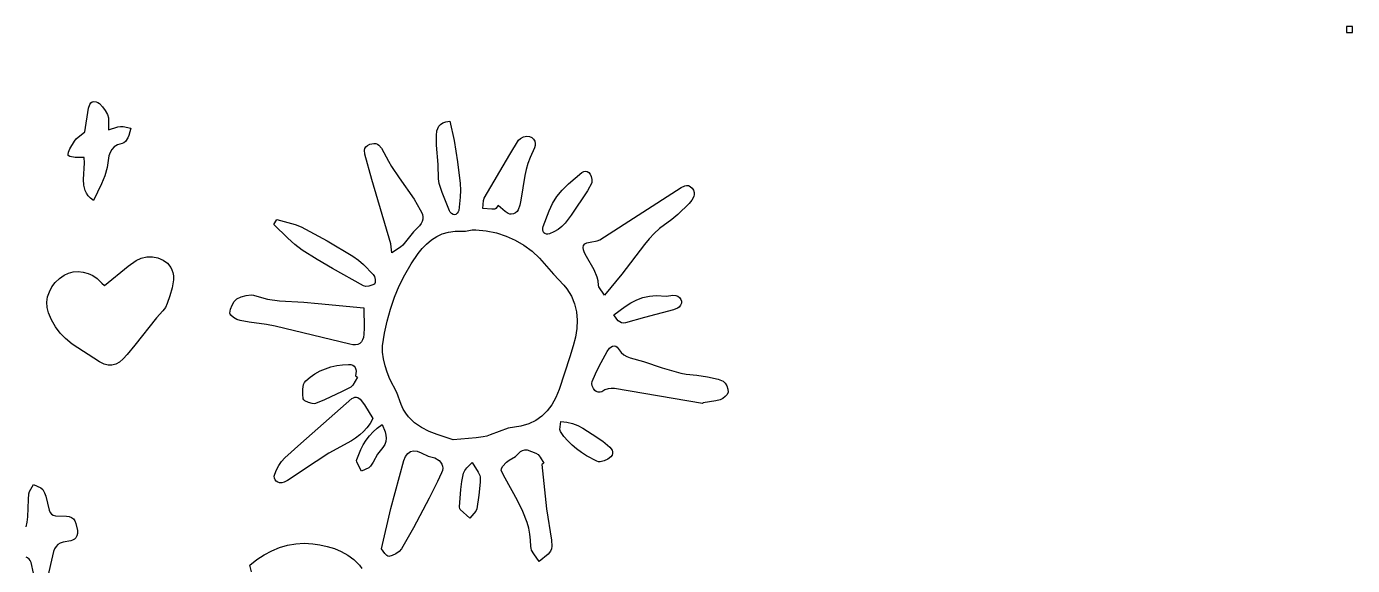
# Model space of a CAD drawing. Header units: centimetres. Extents: x 0 to 18.3, y -0.9 to 30.1.
# Drawn here: x 7.3 to 18.27, y 25.68 to 30.14 of the extents above; entities that cross this region are included whole.
import ezdxf

# ---------------------------------------------------------------- set-up
doc = ezdxf.new("R2010")
doc.units = ezdxf.units.CM
doc.layers.add('BOX', color=7, linetype='Continuous')
doc.layers.add('CUT', color=7, linetype='Continuous')

msp = doc.modelspace()

# ---------------------------------------------------------------- linework, layer by layer
at = {"layer": 'BOX'}
msp.add_lwpolyline([(18.21893, 30.090989), (18.26893, 30.090989), (18.26893, 30.140989), (18.21893, 30.140989)], close=True, dxfattribs=at)
at = {"layer": 'CUT'}
for points in [[(7.656817, 29.063556), (7.643373, 29.073443), (7.64094, 29.08064), (7.644096, 29.100515), (7.65721, 29.128991), (7.693613, 29.191227), (7.708717, 29.210041), (7.78146, 29.269451), (7.810024, 29.463839), (7.820234, 29.496109), (7.828639, 29.50838), (7.839982, 29.516694), (7.85482, 29.520014), (7.873707, 29.517305), (7.888067, 29.511249), (7.901862, 29.5019), (7.927376, 29.475794), (7.949487, 29.443932), (7.967435, 29.411255), (7.97494, 29.385697), (7.975983, 29.283759), (8.052292, 29.309299), (8.075591, 29.313271), (8.096764, 29.312679), (8.161271, 29.298539), (8.14367, 29.237685), (8.135404, 29.21865), (8.115735, 29.189547), (8.103313, 29.178112), (8.090183, 29.172138), (8.051399, 29.161107), (8.022767, 29.144616), (8.002503, 29.123408), (7.988822, 29.098229), (7.97994, 29.069819), (7.964233, 28.972651), (7.945644, 28.905116), (7.917549, 28.838265), (7.851646, 28.699181), (7.827911, 28.718596), (7.809012, 28.738841), (7.794453, 28.759821), (7.783735, 28.781441), (7.771835, 28.826215), (7.769334, 28.872402), (7.778433, 29.011796), (7.773739, 29.055993), (7.700086, 29.057088)], [(10.848851, 28.585111), (10.838233, 28.58165), (10.826515, 28.584606), (10.814225, 28.592071), (10.803647, 28.602218), (10.797067, 28.613219), (10.73561, 28.765415), (10.71184, 28.841538), (10.705509, 28.87935), (10.702955, 28.998248), (10.688607, 29.157953), (10.688937, 29.237738), (10.694026, 29.277889), (10.699663, 29.29693), (10.708781, 29.314454), (10.722444, 29.329844), (10.741716, 29.34248), (10.767661, 29.351742), (10.801346, 29.357011), (10.835958, 29.19648), (10.863982, 29.018981), (10.885451, 28.840839), (10.887289, 28.784944), (10.884755, 28.728681), (10.874, 28.616131), (10.869603, 28.605083), (10.860264, 28.593833)], [(11.29536, 29.080467), (11.368222, 29.198734), (11.384746, 29.214261), (11.409396, 29.226203), (11.436052, 29.232421), (11.458592, 29.230777), (11.479483, 29.220448), (11.49375, 29.206753), (11.502252, 29.190583), (11.505846, 29.172828), (11.50539, 29.154376), (11.501742, 29.136119), (11.464507, 29.056061), (11.445921, 29.007217), (11.43155, 28.957453), (11.420399, 28.907007), (11.388067, 28.703148), (11.37962, 28.66013), (11.366749, 28.623359), (11.357083, 28.608637), (11.344426, 28.597063), (11.328148, 28.589164), (11.307623, 28.58547), (11.295544, 28.586825), (11.283149, 28.591874), (11.257249, 28.610096), (11.199864, 28.658332), (11.181019, 28.633533), (11.171271, 28.628761), (11.147286, 28.62745), (11.074055, 28.633394), (11.078557, 28.700895), (11.085506, 28.720314)], [(10.13749, 29.165993), (10.171997, 29.17293), (10.187138, 29.171576), (10.200974, 29.167043), (10.213582, 29.159359), (10.235426, 29.134642), (10.29236, 29.025803), (10.318241, 28.98099), (10.38002, 28.886575), (10.505784, 28.709873), (10.556147, 28.623928), (10.566846, 28.603124), (10.573711, 28.583153), (10.576707, 28.56388), (10.575801, 28.545172), (10.570959, 28.526893), (10.562145, 28.508908), (10.549326, 28.491084), (10.500686, 28.439189), (10.412365, 28.329191), (10.393312, 28.312467), (10.319503, 28.266172), (10.3109, 28.34094), (10.15536, 28.874089), (10.096616, 29.083304), (10.093947, 29.115441), (10.097201, 29.130576), (10.104868, 29.144394), (10.117959, 29.156373)], [(11.587664, 28.425243), (11.578678, 28.432895), (11.572293, 28.443236), (11.568957, 28.455799), (11.569119, 28.470119), (11.573226, 28.485727), (11.621787, 28.613522), (11.65009, 28.675023), (11.684858, 28.73178), (11.730546, 28.78667), (11.782303, 28.837232), (11.893775, 28.930994), (11.908307, 28.939697), (11.922826, 28.942429), (11.936728, 28.93943), (11.949411, 28.930944), (11.960273, 28.917213), (11.968709, 28.898479), (11.974118, 28.874986), (11.975897, 28.846976), (11.938479, 28.779361), (11.803453, 28.577399), (11.754798, 28.512961), (11.727995, 28.484688), (11.696367, 28.459836), (11.66169, 28.43908), (11.62574, 28.423092), (11.611643, 28.419875), (11.598802, 28.420747)], [(11.935115, 28.348932), (11.960935, 28.355949), (12.018568, 28.365131), (12.040154, 28.373295), (12.71473, 28.808626), (12.744309, 28.822563), (12.759242, 28.825035), (12.774219, 28.823092), (12.7892, 28.815672), (12.804148, 28.801713), (12.815841, 28.784189), (12.821694, 28.766813), (12.82252, 28.749746), (12.819127, 28.733151), (12.802931, 28.702028), (12.779592, 28.674747), (12.686635, 28.584284), (12.637591, 28.542097), (12.53616, 28.466854), (12.490796, 28.426186), (12.449013, 28.38256), (12.409999, 28.336631), (12.223287, 28.088995), (12.081342, 27.915381), (12.034281, 27.98558), (12.030389, 27.999852), (12.027395, 28.033641), (12.020016, 28.065424), (11.995461, 28.124536), (11.93072, 28.2359), (11.915151, 28.266704), (11.905671, 28.291783), (11.902604, 28.311841), (11.906273, 28.327582), (11.917002, 28.339711)], [(10.18234, 28.020987), (10.177157, 28.007894), (10.155879, 27.997335), (10.130877, 27.990396), (10.106162, 27.988736), (10.085748, 27.994014), (9.829421, 28.136714), (9.703064, 28.211067), (9.579102, 28.289077), (9.516759, 28.336024), (9.45847, 28.389152), (9.34482, 28.499871), (9.369228, 28.541721), (9.521734, 28.501784), (9.569241, 28.481988), (9.786156, 28.364961), (9.997957, 28.238926), (10.043902, 28.206419), (10.087046, 28.169347), (10.167252, 28.088122), (10.176992, 28.069414), (10.182154, 28.044265)], [(10.264626, 27.33168), (10.250642, 27.387205), (10.242708, 27.442825), (10.243946, 27.497003), (10.260102, 27.600148), (10.281763, 27.701568), (10.309139, 27.801025), (10.342435, 27.89828), (10.381862, 27.993094), (10.427628, 28.085229), (10.479939, 28.174445), (10.539006, 28.260505), (10.572127, 28.301713), (10.608461, 28.339506), (10.648149, 28.372975), (10.691334, 28.401214), (10.738156, 28.423316), (10.788758, 28.438372), (10.843281, 28.445475), (10.929597, 28.444688), (10.986128, 28.456459), (11.014132, 28.458241), (11.101891, 28.448437), (11.185726, 28.430868), (11.26556, 28.405408), (11.341318, 28.371929), (11.412924, 28.330306), (11.480302, 28.280412), (11.543376, 28.222121), (11.657048, 28.089906), (11.743003, 27.998503), (11.767014, 27.96857), (11.805589, 27.906843), (11.832348, 27.842805), (11.848222, 27.776658), (11.854144, 27.708604), (11.851049, 27.638846), (11.839867, 27.567585), (11.821534, 27.495024), (11.79382, 27.404064), (11.703956, 27.133229), (11.677331, 27.067249), (11.645025, 27.008262), (11.606741, 26.956597), (11.562183, 26.912583), (11.511056, 26.876547), (11.453065, 26.848818), (11.387914, 26.829723), (11.284262, 26.813985), (11.134284, 26.758039), (11.105051, 26.748467), (11.075367, 26.741918), (11.018492, 26.734691), (10.827104, 26.717962), (10.694727, 26.76185), (10.629148, 26.787458), (10.566496, 26.81882), (10.50866, 26.858421), (10.482139, 26.882087), (10.457531, 26.908744), (10.435073, 26.938703), (10.415, 26.972274), (10.397549, 27.009767), (10.360872, 27.108991), (10.30497, 27.22052), (10.281542, 27.277786)], [(8.513707, 28.043156), (8.502935, 27.977481), (8.483345, 27.910574), (8.461871, 27.845528), (8.446571, 27.814228), (8.424223, 27.785161), (8.374173, 27.728857), (8.193296, 27.500774), (8.131779, 27.425766), (8.098007, 27.388599), (8.066318, 27.361223), (8.03564, 27.343413), (8.004901, 27.33494), (7.973028, 27.335578), (7.938948, 27.3451), (7.90159, 27.36328), (7.674607, 27.509529), (7.618944, 27.555672), (7.575788, 27.602252), (7.537297, 27.65439), (7.504638, 27.710362), (7.478979, 27.768446), (7.467714, 27.812423), (7.465656, 27.857066), (7.472118, 27.901337), (7.486417, 27.9442), (7.507867, 27.984618), (7.535785, 28.021554), (7.569485, 28.053973), (7.608284, 28.080836), (7.645091, 28.097669), (7.684621, 28.107678), (7.725682, 28.110836), (7.767083, 28.107119), (7.807632, 28.096498), (7.846137, 28.078949), (7.881406, 28.054445), (7.920019, 28.014469), (7.94186, 27.995543), (8.138134, 28.156719), (8.204004, 28.202488), (8.246922, 28.222802), (8.292923, 28.23287), (8.339775, 28.233163), (8.385248, 28.224154), (8.427111, 28.206312), (8.463133, 28.180109), (8.491082, 28.146016), (8.501332, 28.126158), (8.508728, 28.104505), (8.51362, 28.074564)], [(9.356136, 27.658527), (9.28415, 27.671889), (9.13867, 27.691934), (9.066591, 27.70498), (9.03847, 27.715131), (9.009733, 27.731686), (8.987614, 27.750472), (8.981296, 27.759397), (8.979344, 27.767316), (8.985318, 27.800254), (8.99797, 27.833769), (9.016264, 27.863304), (9.039168, 27.884305), (9.07502, 27.901971), (9.115789, 27.914342), (9.156549, 27.918762), (9.175385, 27.917162), (9.241507, 27.895978), (9.290939, 27.883824), (9.390528, 27.869495), (9.591435, 27.857269), (9.712105, 27.84736), (10.089673, 27.810104), (10.090911, 27.643729), (10.088587, 27.592018), (10.085046, 27.56639), (10.078523, 27.545265), (10.068932, 27.528578), (10.056188, 27.516266), (10.040206, 27.508266), (10.020899, 27.504512), (9.998183, 27.504941), (9.971972, 27.50949)], [(12.71235, 27.880289), (12.718311, 27.865055), (12.716638, 27.849648), (12.709017, 27.832496), (12.697635, 27.817273), (12.684682, 27.807652), (12.651668, 27.795564), (12.410266, 27.731691), (12.253549, 27.686086), (12.236115, 27.684928), (12.220541, 27.687472), (12.206471, 27.693606), (12.193549, 27.703221), (12.18142, 27.716206), (12.158119, 27.751845), (12.249991, 27.822397), (12.297409, 27.852116), (12.346432, 27.876922), (12.397522, 27.895906), (12.451142, 27.908161), (12.507754, 27.912781), (12.593398, 27.908579), (12.64549, 27.915154), (12.670734, 27.914091), (12.685864, 27.90764), (12.700635, 27.895429)], [(11.988022, 27.143521), (11.979255, 27.164068), (11.974879, 27.184399), (11.977114, 27.201484), (12.005793, 27.264605), (12.036422, 27.326897), (12.102448, 27.449029), (12.121755, 27.47564), (12.133472, 27.486358), (12.146096, 27.493855), (12.159273, 27.497007), (12.17265, 27.494693), (12.185874, 27.485789), (12.218406, 27.442085), (12.240927, 27.421677), (12.265623, 27.406626), (12.291963, 27.395612), (12.4031, 27.365491), (12.556431, 27.315149), (12.71133, 27.270331), (12.75498, 27.261988), (12.844425, 27.253476), (12.933138, 27.239733), (13.020363, 27.218937), (13.061245, 27.202758), (13.078618, 27.187742), (13.092643, 27.163944), (13.101575, 27.136685), (13.103662, 27.111282), (13.096136, 27.093485), (13.079368, 27.075825), (13.05775, 27.060622), (13.035673, 27.050194), (13.001693, 27.040868), (12.895413, 27.025343), (12.892097, 27.017713), (12.162741, 27.143657), (12.136272, 27.143997), (12.109831, 27.140342), (12.08343, 27.131571), (12.057078, 27.116562), (12.044056, 27.112718), (12.026689, 27.113532), (12.009987, 27.118169), (11.998962, 27.125793)], [(9.582789, 27.096086), (9.583173, 27.138226), (9.590764, 27.176734), (9.597861, 27.192632), (9.60748, 27.205229), (9.644706, 27.237676), (9.684523, 27.265308), (9.72665, 27.288342), (9.770804, 27.306993), (9.816703, 27.321475), (9.864063, 27.332004), (9.912602, 27.338796), (9.962037, 27.342066), (9.981533, 27.340702), (9.997273, 27.335527), (10.009379, 27.326959), (10.017973, 27.315416), (10.023178, 27.301316), (10.025116, 27.285075), (10.019677, 27.247845), (10.036942, 27.236377), (9.997137, 27.169131), (9.979776, 27.154227), (9.908832, 27.116614), (9.763584, 27.047992), (9.689123, 27.018499), (9.677062, 27.01645), (9.662262, 27.017456), (9.629572, 27.026418), (9.6013, 27.04097), (9.592023, 27.048961), (9.587694, 27.056693)], [(9.428629, 26.366691), (9.409361, 26.36252), (9.391701, 26.362704), (9.376222, 26.366863), (9.363498, 26.374619), (9.3541, 26.385594), (9.348601, 26.399409), (9.347573, 26.415685), (9.351589, 26.434044), (9.366342, 26.470504), (9.385113, 26.50604), (9.407724, 26.53889), (9.433999, 26.567294), (9.568483, 26.688006), (9.989323, 27.058789), (10.002752, 27.06678), (10.015235, 27.071112), (10.02692, 27.071906), (10.037955, 27.069284), (10.058662, 27.054285), (10.093017, 27.006803), (10.162563, 26.895394), (10.139877, 26.854081), (10.114127, 26.817847), (10.085564, 26.785995), (10.054438, 26.757825), (10.020999, 26.732641), (9.985499, 26.709744), (9.800404, 26.606905), (9.694742, 26.539434), (9.457978, 26.381204)], [(10.128816, 26.486467), (10.068721, 26.459014), (10.041044, 26.510359), (10.030657, 26.534887), (10.028809, 26.546043), (10.030136, 26.556146), (10.063205, 26.638034), (10.08389, 26.676816), (10.107689, 26.71402), (10.134859, 26.749543), (10.165659, 26.783285), (10.200348, 26.815141), (10.239185, 26.84501), (10.263798, 26.785291), (10.270764, 26.757379), (10.273263, 26.730462), (10.270616, 26.704314), (10.262143, 26.678706), (10.247165, 26.653411), (10.201874, 26.599191), (10.164883, 26.531501), (10.143866, 26.499601)], [(12.142874, 26.590647), (12.132676, 26.57669), (12.107834, 26.557891), (12.075866, 26.543432), (12.043435, 26.536422), (12.029127, 26.536681), (12.017202, 26.539968), (11.92996, 26.586433), (11.888598, 26.613035), (11.849088, 26.642108), (11.811686, 26.673823), (11.776653, 26.708349), (11.744246, 26.745855), (11.714723, 26.786511), (11.710142, 26.802594), (11.719012, 26.868787), (11.769421, 26.864409), (11.815969, 26.853075), (11.859373, 26.836148), (11.900349, 26.814989), (11.977884, 26.76542), (12.065822, 26.706994), (12.123552, 26.656343), (12.142107, 26.631404), (12.146781, 26.618135), (12.147306, 26.604506)], [(10.563769, 26.610818), (10.621796, 26.582953), (10.676748, 26.567564), (10.711515, 26.545462), (10.724329, 26.531945), (10.733725, 26.516898), (10.739424, 26.500405), (10.741147, 26.482551), (10.738617, 26.463422), (10.731553, 26.443102), (10.698594, 26.372678), (10.628377, 26.233776), (10.498902, 25.98783), (10.399859, 25.814228), (10.380512, 25.791874), (10.354094, 25.773235), (10.324246, 25.759692), (10.294608, 25.752625), (10.286936, 25.753997), (10.278889, 25.759221), (10.262475, 25.777278), (10.233995, 25.816227), (10.312108, 26.149095), (10.419785, 26.546354), (10.434633, 26.580623), (10.452355, 26.605199), (10.473539, 26.620294), (10.498776, 26.626121), (10.528656, 26.622892)], [(11.614164, 25.77055), (11.53945, 25.709597), (11.495326, 25.772382), (11.477193, 25.803684), (11.471907, 25.819248), (11.470205, 25.834728), (11.468931, 25.886412), (11.463034, 25.936475), (11.453062, 25.985128), (11.439562, 26.032579), (11.404165, 26.124718), (11.361219, 26.214572), (11.257612, 26.400948), (11.225164, 26.464047), (11.226382, 26.477658), (11.236697, 26.49608), (11.267885, 26.531502), (11.292309, 26.549172), (11.344278, 26.580775), (11.383687, 26.619787), (11.402535, 26.630649), (11.421459, 26.634686), (11.440319, 26.633474), (11.477293, 26.621608), (11.512346, 26.607664), (11.531588, 26.595082), (11.548122, 26.574037), (11.579217, 26.525779), (11.562481, 26.512796), (11.599694, 26.147004), (11.641492, 25.88641), (11.644962, 25.83734), (11.64214, 25.813864), (11.634022, 25.794249)], [(10.878998, 26.161936), (10.892236, 26.305582), (10.900589, 26.373478), (10.912414, 26.44064), (10.923137, 26.464302), (10.941764, 26.486291), (10.984635, 26.529077), (11.034392, 26.449597), (11.049465, 26.422323), (11.052381, 26.411702), (11.050501, 26.367865), (11.039584, 26.259477), (11.022945, 26.146998), (11.014203, 26.126471), (10.964939, 26.069673), (10.886642, 26.141903), (10.882837, 26.147388)]]:
    msp.add_lwpolyline(points, close=True, dxfattribs=at)
for points in [[(7.294069, 25.995777), (7.303092, 26.034735), (7.308061, 26.079046), (7.313828, 26.222503), (7.31817, 26.270002), (7.323683, 26.290223), (7.356011, 26.348912), (7.417107, 26.319296), (7.431395, 26.305336), (7.445722, 26.279974), (7.456897, 26.252317), (7.485433, 26.134639), (7.493519, 26.115625), (7.504199, 26.102442), (7.518776, 26.094062), (7.538552, 26.089459), (7.627328, 26.086428), (7.650886, 26.082306), (7.670108, 26.074625), (7.685521, 26.062895), (7.697647, 26.046624), (7.707013, 26.025323), (7.719563, 25.965666), (7.720044, 25.942037), (7.715301, 25.922723), (7.706296, 25.907328), (7.693987, 25.895459), (7.679335, 25.886721), (7.663299, 25.88072), (7.600319, 25.871053), (7.575789, 25.86233), (7.5565, 25.849665), (7.541628, 25.833546), (7.530348, 25.814458), (7.521836, 25.79289), (7.466856, 25.551842)], [(9.159862, 25.625141), (9.145985, 25.680715), (9.203473, 25.725879), (9.263753, 25.765466), (9.326506, 25.798955), (9.391412, 25.825825), (9.458152, 25.845555), (9.526408, 25.857624), (9.595858, 25.861512), (9.666184, 25.856697), (9.725934, 25.847371), (9.785779, 25.834397), (9.844733, 25.816736), (9.901809, 25.793352), (9.956022, 25.763207), (10.006383, 25.725261), (10.051908, 25.678479), (10.072549, 25.651449)], [(7.355528, 25.612021), (7.335119, 25.701129), (7.32788, 25.717078), (7.318509, 25.72967), (7.307127, 25.739108), (7.293852, 25.745591)]]:
    msp.add_lwpolyline(points, dxfattribs=at)

doc.saveas('drawing.dxf')
